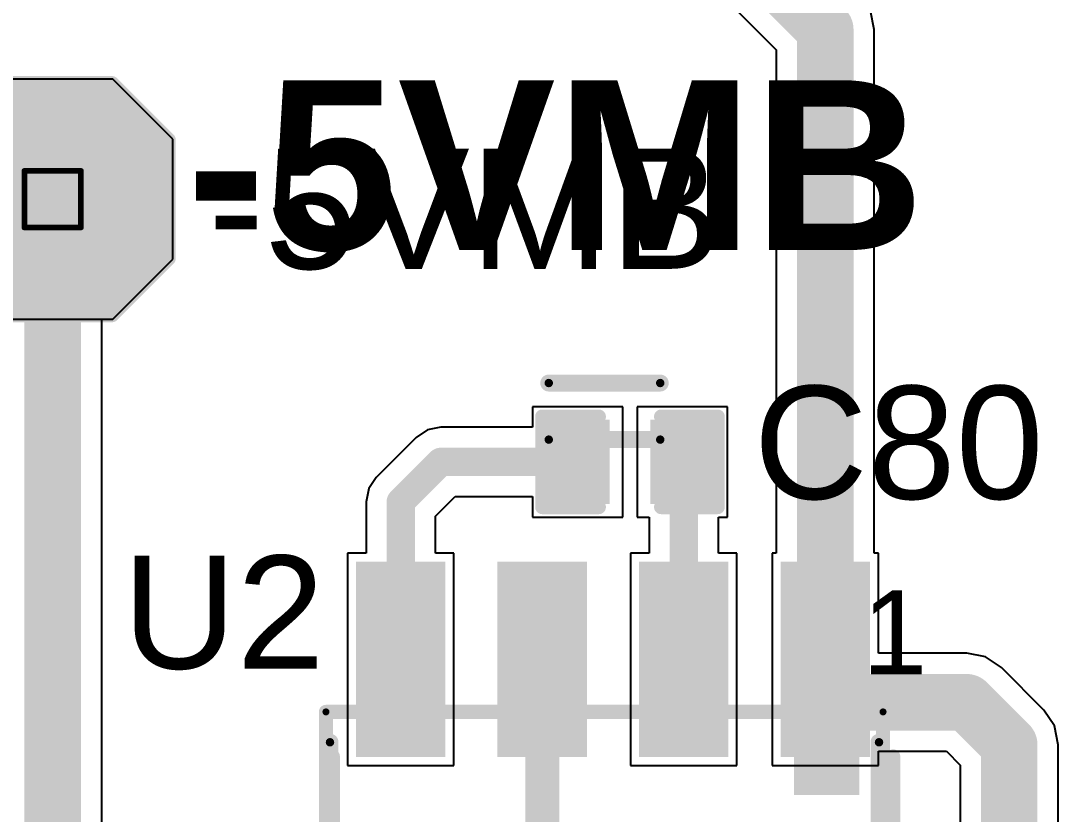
# Model space of a CAD drawing. Header units: inches. Extents: x -0.1 to 17.9, y -0.8 to 4.8.
# Drawn here: x 2.3287 to 2.6953, y 0.8325 to 1.1131 of the extents above; entities that cross this region are included whole.
import ezdxf

# ---------------------------------------------------------------- set-up
doc = ezdxf.new("R2010")
doc.units = ezdxf.units.IN
doc.header["$MEASUREMENT"] = 0
for name, color, linetype in [('Bottom Layer 1', 5, 'Continuous'), ('Bottom Solder', 6, 'Continuous'), ('Drill Drawing', 1, 'Continuous'), ('GND+Signal', 16, 'Continuous'), ('Multi-Layer', 9, 'Continuous'), ('Pad Holes', 156, 'Continuous'), ('PWR+Signal', 76, 'Continuous'), ('Top 3D Body', 56, 'Continuous'), ('Top Layer 1', 1, 'Continuous'), ('Top Overlay', 2, 'Continuous'), ('Top Paste', 8, 'Continuous'), ('Top Solder', 216, 'Continuous')]:
    doc.layers.add(name, color=color, linetype=linetype)
doc.styles.add('Arial', font='', dxfattribs={"height": 0.2})
doc.styles.add('Arial_Bold', font='', dxfattribs={"height": 0.2})
doc.styles.get('Arial').set_extended_font_data('Arial')
doc.styles.get('Arial_Bold').set_extended_font_data('Arial', bold=True)

# ---------------------------------------------------------------- blocks, each defined once
blk = doc.blocks.new('T____P______TH_1_8___H_________0_92___113')
at = {"layer": 'Bottom Layer 1'}
blk.add_hatch(color=5, dxfattribs=at).paths.add_polyline_path([(0.01772, 0.03543), (-0.01772, 0.03543), (-0.03543, 0.01772), (-0.03543, -0.01772), (-0.01772, -0.03543), (0.01772, -0.03543), (0.03543, -0.01772), (0.03543, 0.01772)])
at = {"layer": 'Bottom Solder'}
blk.add_hatch(color=6, dxfattribs=at).paths.add_polyline_path([(0.01972, 0.03943), (-0.01972, 0.03943), (-0.03943, 0.01972), (-0.03943, -0.01972), (-0.01972, -0.03943), (0.01972, -0.03943), (0.03943, -0.01972), (0.03943, 0.01972)])
at = {"layer": 'GND+Signal'}
blk.add_hatch(color=16, dxfattribs=at).paths.add_polyline_path([(0.01772, 0.03543), (-0.01772, 0.03543), (-0.03543, 0.01772), (-0.03543, -0.01772), (-0.01772, -0.03543), (0.01772, -0.03543), (0.03543, -0.01772), (0.03543, 0.01772)])
at = {"layer": 'Multi-Layer'}
blk.add_hatch(color=9, dxfattribs=at).paths.add_polyline_path([(0.01772, 0.03543), (-0.01772, 0.03543), (-0.03543, 0.01772), (-0.03543, -0.01772), (-0.01772, -0.03543), (0.01772, -0.03543), (0.03543, -0.01772), (0.03543, 0.01772)])
at = {"layer": 'Pad Holes'}
h = blk.add_hatch(color=7, dxfattribs=at)
edge = h.paths.add_edge_path()
edge.add_arc((0, 0), 0.01811, 0, 360)
at = {"layer": 'PWR+Signal'}
blk.add_hatch(color=76, dxfattribs=at).paths.add_polyline_path([(0.01772, 0.03543), (-0.01772, 0.03543), (-0.03543, 0.01772), (-0.03543, -0.01772), (-0.01772, -0.03543), (0.01772, -0.03543), (0.03543, -0.01772), (0.03543, 0.01772)])
at = {"layer": 'Top Layer 1'}
blk.add_hatch(color=1, dxfattribs=at).paths.add_polyline_path([(0.01772, 0.03543), (-0.01772, 0.03543), (-0.03543, 0.01772), (-0.03543, -0.01772), (-0.01772, -0.03543), (0.01772, -0.03543), (0.03543, -0.01772), (0.03543, 0.01772)])
at = {"layer": 'Top Solder'}
blk.add_hatch(color=216, dxfattribs=at).paths.add_polyline_path([(0.01972, 0.03943), (-0.01972, 0.03943), (-0.03943, 0.01972), (-0.03943, -0.01972), (-0.01972, -0.03943), (0.01972, -0.03943), (0.03943, -0.01972), (0.03943, 0.01972)])
at = {"layer": 'Top Overlay'}
for points in [[(-0.02, 0.042, 0.005, 0.005, 0), (-0.041, 0.021, 0.005, 0.005, 0)], [(-0.02, 0.042, 0.005, 0.005, 0), (0.02, 0.042, 0.005, 0.005, 0)], [(0.02, 0.042, 0.005, 0.005, 0), (0.041, 0.021, 0.005, 0.005, 0)], [(-0.041, 0.021, 0.005, 0.005, 0), (-0.041, -0.021, 0.005, 0.005, 0)], [(0.041, 0.021, 0.005, 0.005, 0), (0.041, -0.021, 0.005, 0.005, 0)], [(-0.041, -0.021, 0.005, 0.005, 0), (-0.021, -0.041, 0.005, 0.005, 0)], [(0.041, -0.021, 0.005, 0.005, 0), (0.021, -0.041, 0.005, 0.005, 0)], [(-0.02, -0.041, 0.005, 0.005, 0), (0.021, -0.041, 0.005, 0.005, 0)]]:
    blk.add_lwpolyline(points, format="xyseb", dxfattribs=at)
for points in [[(-0.02125, 0.042, 0.0025, 0.0025, 1), (-0.01875, 0.042, 0.0025, 0.0025, 1)], [(-0.02125, 0.042, 0.0025, 0.0025, 1), (-0.01875, 0.042, 0.0025, 0.0025, 1)], [(0.01875, 0.042, 0.0025, 0.0025, 1), (0.02125, 0.042, 0.0025, 0.0025, 1)], [(0.01875, 0.042, 0.0025, 0.0025, 1), (0.02125, 0.042, 0.0025, 0.0025, 1)], [(-0.04225, 0.021, 0.0025, 0.0025, 1), (-0.03975, 0.021, 0.0025, 0.0025, 1)], [(-0.04225, 0.021, 0.0025, 0.0025, 1), (-0.03975, 0.021, 0.0025, 0.0025, 1)], [(0.03975, 0.021, 0.0025, 0.0025, 1), (0.04225, 0.021, 0.0025, 0.0025, 1)], [(0.03975, 0.021, 0.0025, 0.0025, 1), (0.04225, 0.021, 0.0025, 0.0025, 1)], [(-0.04225, -0.021, 0.0025, 0.0025, 1), (-0.03975, -0.021, 0.0025, 0.0025, 1)], [(-0.04225, -0.021, 0.0025, 0.0025, 1), (-0.03975, -0.021, 0.0025, 0.0025, 1)], [(0.03975, -0.021, 0.0025, 0.0025, 1), (0.04225, -0.021, 0.0025, 0.0025, 1)], [(0.03975, -0.021, 0.0025, 0.0025, 1), (0.04225, -0.021, 0.0025, 0.0025, 1)], [(-0.02225, -0.041, 0.0025, 0.0025, 1), (-0.01975, -0.041, 0.0025, 0.0025, 1)], [(-0.02125, -0.041, 0.0025, 0.0025, 1), (-0.01875, -0.041, 0.0025, 0.0025, 1)], [(0.01975, -0.041, 0.0025, 0.0025, 1), (0.02225, -0.041, 0.0025, 0.0025, 1)], [(0.01975, -0.041, 0.0025, 0.0025, 1), (0.02225, -0.041, 0.0025, 0.0025, 1)]]:
    blk.add_lwpolyline(points, format="xyseb", close=True, dxfattribs=at)
blk = doc.blocks.new('SOIC_8_0_154___3_90___W______120')
at = {"layer": 'Top Layer 1'}
for points in [[(-0.13681, 0.06319), (-0.13681, 0.08681), (-0.07579, 0.08681), (-0.07579, 0.06319)], [(0.07579, 0.06319), (0.07579, 0.08681), (0.13681, 0.08681), (0.13681, 0.06319)], [(-0.13681, 0.01319), (-0.13681, 0.03681), (-0.07579, 0.03681), (-0.07579, 0.01319)], [(0.07579, 0.01319), (0.07579, 0.03681), (0.13681, 0.03681), (0.13681, 0.01319)], [(-0.13681, -0.03681), (-0.13681, -0.01319), (-0.07579, -0.01319), (-0.07579, -0.03681)], [(0.07579, -0.03681), (0.07579, -0.01319), (0.13681, -0.01319), (0.13681, -0.03681)], [(-0.13681, -0.08681), (-0.13681, -0.06319), (-0.07579, -0.06319), (-0.07579, -0.08681)], [(0.07579, -0.08681), (0.07579, -0.06319), (0.13681, -0.06319), (0.13681, -0.08681)]]:
    blk.add_hatch(color=1, dxfattribs=at).paths.add_polyline_path(points)
at = {"layer": 'Top Overlay'}
blk.add_hatch(color=2, dxfattribs=at).paths.add_polyline_path([(-0.07238, 0.064), (-0.05838, 0.064), (-0.05838, 0.087), (-0.07238, 0.087)])
at = {"layer": 'Top Paste'}
for points in [[(-0.13681, 0.06319), (-0.13681, 0.08681), (-0.07579, 0.08681), (-0.07579, 0.06319)], [(0.07579, 0.06319), (0.07579, 0.08681), (0.13681, 0.08681), (0.13681, 0.06319)], [(-0.13681, 0.01319), (-0.13681, 0.03681), (-0.07579, 0.03681), (-0.07579, 0.01319)], [(0.07579, 0.01319), (0.07579, 0.03681), (0.13681, 0.03681), (0.13681, 0.01319)], [(-0.13681, -0.03681), (-0.13681, -0.01319), (-0.07579, -0.01319), (-0.07579, -0.03681)], [(0.07579, -0.03681), (0.07579, -0.01319), (0.13681, -0.01319), (0.13681, -0.03681)], [(-0.13681, -0.08681), (-0.13681, -0.06319), (-0.07579, -0.06319), (-0.07579, -0.08681)], [(0.07579, -0.08681), (0.07579, -0.06319), (0.13681, -0.06319), (0.13681, -0.08681)]]:
    blk.add_hatch(color=8, dxfattribs=at).paths.add_polyline_path(points)
at = {"layer": 'Top Solder'}
for points in [[(-0.14081, 0.05919), (-0.14081, 0.09081), (-0.07179, 0.09081), (-0.07179, 0.05919)], [(0.07179, 0.05919), (0.07179, 0.09081), (0.14081, 0.09081), (0.14081, 0.05919)], [(-0.14081, 0.00919), (-0.14081, 0.04081), (-0.07179, 0.04081), (-0.07179, 0.00919)], [(0.07179, 0.00919), (0.07179, 0.04081), (0.14081, 0.04081), (0.14081, 0.00919)], [(-0.14081, -0.04081), (-0.14081, -0.00919), (-0.07179, -0.00919), (-0.07179, -0.04081)], [(0.07179, -0.04081), (0.07179, -0.00919), (0.14081, -0.00919), (0.14081, -0.04081)], [(-0.14081, -0.09081), (-0.14081, -0.05919), (-0.07179, -0.05919), (-0.07179, -0.09081)], [(0.07179, -0.09081), (0.07179, -0.05919), (0.14081, -0.05919), (0.14081, -0.09081)]]:
    blk.add_hatch(color=216, dxfattribs=at).paths.add_polyline_path(points)
at = {"layer": 'Top Overlay'}
for points in [[(0.071, 0.099, 0.005, 0.005, 0), (-0.072, 0.099, 0.005, 0.005, 0)], [(-0.14437, 0.076, 0.005, 0.005, 0), (-0.14937, 0.081, 0.005, 0.005, 0)], [(-0.14937, 0.071, 0.005, 0.005, 0), (-0.14937, 0.081, 0.005, 0.005, 0)], [(-0.14937, 0.071, 0.005, 0.005, 0), (-0.14437, 0.076, 0.005, 0.005, 0)], [(0.071, -0.099, 0.005, 0.005, 0), (-0.072, -0.099, 0.005, 0.005, 0)]]:
    blk.add_lwpolyline(points, format="xyseb", dxfattribs=at)
for points in [[(-0.07325, 0.099, 0.0025, 0.0025, 1), (-0.07075, 0.099, 0.0025, 0.0025, 1)], [(0.06975, 0.099, 0.0025, 0.0025, 1), (0.07225, 0.099, 0.0025, 0.0025, 1)], [(-0.15062, 0.081, 0.0025, 0.0025, 1), (-0.14812, 0.081, 0.0025, 0.0025, 1)], [(-0.15062, 0.081, 0.0025, 0.0025, 1), (-0.14812, 0.081, 0.0025, 0.0025, 1)], [(-0.14562, 0.076, 0.0025, 0.0025, 1), (-0.14312, 0.076, 0.0025, 0.0025, 1)], [(-0.14562, 0.076, 0.0025, 0.0025, 1), (-0.14312, 0.076, 0.0025, 0.0025, 1)], [(-0.15062, 0.071, 0.0025, 0.0025, 1), (-0.14812, 0.071, 0.0025, 0.0025, 1)], [(-0.15062, 0.071, 0.0025, 0.0025, 1), (-0.14812, 0.071, 0.0025, 0.0025, 1)], [(-0.07325, -0.099, 0.0025, 0.0025, 1), (-0.07075, -0.099, 0.0025, 0.0025, 1)], [(0.06975, -0.099, 0.0025, 0.0025, 1), (0.07225, -0.099, 0.0025, 0.0025, 1)]]:
    blk.add_lwpolyline(points, format="xyseb", close=True, dxfattribs=at)
blk = doc.blocks.new('C___0402_213')
at = {"layer": 'Top Layer 1'}
for points in [[(-0.0275, -0.0125), (-0.0275, 0.0125), (-0.0095, 0.0125), (-0.0095, -0.0125)], [(0.0095, -0.0125), (0.0095, 0.0125), (0.0275, 0.0125), (0.0275, -0.0125)]]:
    blk.add_hatch(color=1, dxfattribs=at).paths.add_polyline_path(points)
at = {"layer": 'Top Paste'}
for points in [[(-0.0275, -0.0125), (-0.0275, 0.0125), (-0.0095, 0.0125), (-0.0095, -0.0125)], [(0.0095, -0.0125), (0.0095, 0.0125), (0.0275, 0.0125), (0.0275, -0.0125)]]:
    blk.add_hatch(color=8, dxfattribs=at).paths.add_polyline_path(points)
at = {"layer": 'Top Solder'}
for points in [[(-0.02986, -0.01486), (-0.02986, 0.01486), (-0.00714, 0.01486), (-0.00714, -0.01486)], [(0.00714, -0.01486), (0.00714, 0.01486), (0.02986, 0.01486), (0.02986, -0.01486)]]:
    blk.add_hatch(color=216, dxfattribs=at).paths.add_polyline_path(points)
at = {"layer": 'Top Overlay'}
for points in [[(-0.031, 0.016, 0.005, 0.005, 0), (-0.011, 0.016, 0.005, 0.005, 0)], [(-0.031, -0.016, 0.005, 0.005, 0), (-0.031, 0.016, 0.005, 0.005, 0)], [(0.011, 0.016, 0.005, 0.005, 0), (0.031, 0.016, 0.005, 0.005, 0)], [(0.031, -0.016, 0.005, 0.005, 0), (0.031, 0.016, 0.005, 0.005, 0)], [(-0.031, -0.016, 0.005, 0.005, 0), (-0.011, -0.016, 0.005, 0.005, 0)], [(0.011, -0.016, 0.005, 0.005, 0), (0.031, -0.016, 0.005, 0.005, 0)]]:
    blk.add_lwpolyline(points, format="xyseb", dxfattribs=at)
for points in [[(-0.03225, 0.016, 0.0025, 0.0025, 1), (-0.02975, 0.016, 0.0025, 0.0025, 1)], [(-0.03225, 0.016, 0.0025, 0.0025, 1), (-0.02975, 0.016, 0.0025, 0.0025, 1)], [(-0.01225, 0.016, 0.0025, 0.0025, 1), (-0.00975, 0.016, 0.0025, 0.0025, 1)], [(0.00975, 0.016, 0.0025, 0.0025, 1), (0.01225, 0.016, 0.0025, 0.0025, 1)], [(0.02975, 0.016, 0.0025, 0.0025, 1), (0.03225, 0.016, 0.0025, 0.0025, 1)], [(0.02975, 0.016, 0.0025, 0.0025, 1), (0.03225, 0.016, 0.0025, 0.0025, 1)], [(-0.03225, -0.016, 0.0025, 0.0025, 1), (-0.02975, -0.016, 0.0025, 0.0025, 1)], [(-0.03225, -0.016, 0.0025, 0.0025, 1), (-0.02975, -0.016, 0.0025, 0.0025, 1)], [(-0.01225, -0.016, 0.0025, 0.0025, 1), (-0.00975, -0.016, 0.0025, 0.0025, 1)], [(0.00975, -0.016, 0.0025, 0.0025, 1), (0.01225, -0.016, 0.0025, 0.0025, 1)], [(0.02975, -0.016, 0.0025, 0.0025, 1), (0.03225, -0.016, 0.0025, 0.0025, 1)], [(0.02975, -0.016, 0.0025, 0.0025, 1), (0.03225, -0.016, 0.0025, 0.0025, 1)]]:
    blk.add_lwpolyline(points, format="xyseb", close=True, dxfattribs=at)

msp = doc.modelspace()

# ---------------------------------------------------------------- hatches: boundary and pattern name
at = {"layer": 'Pad Holes'}
h = msp.add_hatch(color=7, dxfattribs=at)
edge = h.paths.add_edge_path()
edge.add_arc((2.51531, 0.985), 0.0015, 0, 360)
h = msp.add_hatch(color=7, dxfattribs=at)
edge = h.paths.add_edge_path()
edge.add_arc((2.55469, 0.985), 0.0015, 0, 360)
h = msp.add_hatch(color=7, dxfattribs=at)
edge = h.paths.add_edge_path()
edge.add_arc((2.51531, 0.965), 0.0015, 0, 360)
h = msp.add_hatch(color=7, dxfattribs=at)
edge = h.paths.add_edge_path()
edge.add_arc((2.55469, 0.965), 0.0015, 0, 360)
h = msp.add_hatch(color=7, dxfattribs=at)
edge = h.paths.add_edge_path()
edge.add_arc((2.43657, 0.86874), 0.00125, 0, 360)
h = msp.add_hatch(color=7, dxfattribs=at)
edge = h.paths.add_edge_path()
edge.add_arc((2.43657, 0.86874), 0.00125, 0, 360)
h = msp.add_hatch(color=7, dxfattribs=at)
edge = h.paths.add_edge_path()
edge.add_arc((2.63343, 0.86874), 0.00125, 0, 360)
h = msp.add_hatch(color=7, dxfattribs=at)
edge = h.paths.add_edge_path()
edge.add_arc((2.63343, 0.86874), 0.00125, 0, 360)
h = msp.add_hatch(color=7, dxfattribs=at)
edge = h.paths.add_edge_path()
edge.add_arc((2.438, 0.858), 0.0015, 0, 360)
h = msp.add_hatch(color=7, dxfattribs=at)
edge = h.paths.add_edge_path()
edge.add_arc((2.632, 0.858), 0.0015, 0, 360)
at = {"layer": 'Top 3D Body'}
h = msp.add_hatch(color=56, dxfattribs=at)
edge = h.paths.add_edge_path()
edge.add_arc((2.51531, 0.985), 0.0015, 0, 360)
h = msp.add_hatch(color=56, dxfattribs=at)
edge = h.paths.add_edge_path()
edge.add_arc((2.55469, 0.985), 0.0015, 0, 360)
h = msp.add_hatch(color=56, dxfattribs=at)
edge = h.paths.add_edge_path()
edge.add_arc((2.51531, 0.965), 0.0015, 0, 360)
h = msp.add_hatch(color=56, dxfattribs=at)
edge = h.paths.add_edge_path()
edge.add_arc((2.55469, 0.965), 0.0015, 0, 360)
h = msp.add_hatch(color=56, dxfattribs=at)
edge = h.paths.add_edge_path()
edge.add_arc((2.43657, 0.86874), 0.00125, 0, 360)
h = msp.add_hatch(color=56, dxfattribs=at)
edge = h.paths.add_edge_path()
edge.add_arc((2.43657, 0.86874), 0.00125, 0, 360)
h = msp.add_hatch(color=56, dxfattribs=at)
edge = h.paths.add_edge_path()
edge.add_arc((2.63343, 0.86874), 0.00125, 0, 360)
h = msp.add_hatch(color=56, dxfattribs=at)
edge = h.paths.add_edge_path()
edge.add_arc((2.63343, 0.86874), 0.00125, 0, 360)
h = msp.add_hatch(color=56, dxfattribs=at)
edge = h.paths.add_edge_path()
edge.add_arc((2.438, 0.858), 0.0015, 0, 360)
h = msp.add_hatch(color=56, dxfattribs=at)
edge = h.paths.add_edge_path()
edge.add_arc((2.632, 0.858), 0.0015, 0, 360)

# ---------------------------------------------------------------- linework, layer by layer
at = {"layer": 'Bottom Layer 1'}
for p, q in [((2.36122, 1.09243), (2.31878, 1.09243)), ((2.38243, 1.07122), (2.36122, 1.09243)), ((2.38243, 1.02878), (2.38243, 1.07122)), ((2.36122, 1.00757), (2.38243, 1.02878)), ((2.31878, 1.00757), (2.36122, 1.00757))]:
    msp.add_line(p, q, dxfattribs=at)
at = {"layer": 'Drill Drawing'}
for points in [[(2.33, 1.06, 0.002, 0.002, 0), (2.35, 1.06, 0.002, 0.002, 0)], [(2.33, 1.04, 0.002, 0.002, 0), (2.33, 1.06, 0.002, 0.002, 0)], [(2.35, 1.04, 0.002, 0.002, 0), (2.35, 1.06, 0.002, 0.002, 0)], [(2.33, 1.04, 0.002, 0.002, 0), (2.35, 1.04, 0.002, 0.002, 0)]]:
    msp.add_lwpolyline(points, format="xyseb", dxfattribs=at)
for points in [[(2.3295, 1.06, 0.001, 0.001, 1), (2.3305, 1.06, 0.001, 0.001, 1)], [(2.3295, 1.06, 0.001, 0.001, 1), (2.3305, 1.06, 0.001, 0.001, 1)], [(2.3495, 1.06, 0.001, 0.001, 1), (2.3505, 1.06, 0.001, 0.001, 1)], [(2.3495, 1.06, 0.001, 0.001, 1), (2.3505, 1.06, 0.001, 0.001, 1)], [(2.3295, 1.04, 0.001, 0.001, 1), (2.3305, 1.04, 0.001, 0.001, 1)], [(2.3295, 1.04, 0.001, 0.001, 1), (2.3305, 1.04, 0.001, 0.001, 1)], [(2.3495, 1.04, 0.001, 0.001, 1), (2.3505, 1.04, 0.001, 0.001, 1)], [(2.3495, 1.04, 0.001, 0.001, 1), (2.3505, 1.04, 0.001, 0.001, 1)]]:
    msp.add_lwpolyline(points, format="xyseb", close=True, dxfattribs=at)
at = {"layer": 'GND+Signal'}
for p, q in [((2.36122, 1.09243), (2.31878, 1.09243)), ((2.38243, 1.07122), (2.36122, 1.09243)), ((2.38243, 1.02878), (2.38243, 1.07122)), ((2.36122, 1.00757), (2.38243, 1.02878)), ((2.31878, 1.00757), (2.36122, 1.00757))]:
    msp.add_line(p, q, dxfattribs=at)
at = {"layer": 'PWR+Signal'}
for p, q in [((2.36122, 1.09243), (2.31878, 1.09243)), ((2.38243, 1.07122), (2.36122, 1.09243)), ((2.38243, 1.02878), (2.38243, 1.07122)), ((2.36122, 1.00757), (2.38243, 1.02878)), ((2.31878, 1.00757), (2.36122, 1.00757))]:
    msp.add_line(p, q, dxfattribs=at)
at = {"layer": 'Top 3D Body'}
for points in [[(2.51531, 0.985, 0.006, 0.006, 0), (2.55469, 0.985, 0.006, 0.006, 0)], [(2.51531, 0.965, 0.006, 0.006, 0), (2.55469, 0.965, 0.006, 0.006, 0)], [(2.43657, 0.86874, 0.005, 0.005, 0), (2.63343, 0.86874, 0.005, 0.005, 0)], [(2.43657, 0.71126, 0.005, 0.005, 0), (2.43657, 0.86874, 0.005, 0.005, 0)], [(2.63343, 0.71126, 0.005, 0.005, 0), (2.63343, 0.86874, 0.005, 0.005, 0)], [(2.438, 0.722, 0.006, 0.006, 0), (2.438, 0.858, 0.006, 0.006, 0)], [(2.632, 0.802, 0.006, 0.006, 0), (2.632, 0.858, 0.006, 0.006, 0)]]:
    msp.add_lwpolyline(points, format="xyseb", dxfattribs=at)
for points in [[(2.51381, 0.985, 0.003, 0.003, 1), (2.51681, 0.985, 0.003, 0.003, 1)], [(2.55319, 0.985, 0.003, 0.003, 1), (2.55619, 0.985, 0.003, 0.003, 1)], [(2.51381, 0.965, 0.003, 0.003, 1), (2.51681, 0.965, 0.003, 0.003, 1)], [(2.55319, 0.965, 0.003, 0.003, 1), (2.55619, 0.965, 0.003, 0.003, 1)], [(2.43532, 0.86874, 0.0025, 0.0025, 1), (2.43782, 0.86874, 0.0025, 0.0025, 1)], [(2.43532, 0.86874, 0.0025, 0.0025, 1), (2.43782, 0.86874, 0.0025, 0.0025, 1)], [(2.63218, 0.86874, 0.0025, 0.0025, 1), (2.63468, 0.86874, 0.0025, 0.0025, 1)], [(2.63218, 0.86874, 0.0025, 0.0025, 1), (2.63468, 0.86874, 0.0025, 0.0025, 1)], [(2.4365, 0.858, 0.003, 0.003, 1), (2.4395, 0.858, 0.003, 0.003, 1)], [(2.6305, 0.858, 0.003, 0.003, 1), (2.6335, 0.858, 0.003, 0.003, 1)]]:
    msp.add_lwpolyline(points, format="xyseb", close=True, dxfattribs=at)
at = {"layer": 'Top Layer 1'}
for p, q in [((2.55582, 1.14267), (2.59567, 1.10282)), ((2.63033, 1.11), (2.62901, 1.11663)), ((2.63033, 0.92481), (2.63033, 1.11)), ((2.63033, 1.11), (2.63033, 1.11)), ((2.59567, 1.10282), (2.59567, 0.92481)), ((2.36122, 1.09243), (2.31878, 1.09243)), ((2.38243, 1.07122), (2.36122, 1.09243)), ((2.38243, 1.02878), (2.38243, 1.07122)), ((2.36122, 1.00757), (2.38243, 1.02878)), ((2.35733, 0.74018), (2.35733, 1.00757)), ((2.35733, 1.00757), (2.36122, 1.00757)), ((2.5415, 0.97664), (2.5095, 0.97664)), ((2.5095, 0.97664), (2.5095, 0.96938)), ((2.5415, 0.93764), (2.5415, 0.97664)), ((2.5785, 0.97664), (2.5465, 0.97664)), ((2.5465, 0.97664), (2.5465, 0.93764)), ((2.5785, 0.93764), (2.5785, 0.97664)), ((2.47246, 0.96844), (2.46849, 0.96579)), ((2.47714, 0.96938), (2.47246, 0.96844)), ((2.5095, 0.96938), (2.47714, 0.96938)), ((2.46849, 0.96579), (2.45435, 0.95165)), ((2.45435, 0.95165), (2.4517, 0.94768)), ((2.4517, 0.94768), (2.45077, 0.943)), ((2.45077, 0.943), (2.45077, 0.92481)), ((2.47524, 0.93793), (2.48221, 0.9449)), ((2.48221, 0.9449), (2.5095, 0.9449)), ((2.5095, 0.9449), (2.5095, 0.93764)), ((2.47524, 0.92481), (2.47524, 0.93793)), ((2.5095, 0.93764), (2.5415, 0.93764)), ((2.5465, 0.93764), (2.55077, 0.93764)), ((2.55077, 0.93764), (2.55077, 0.92481)), ((2.57524, 0.92481), (2.57524, 0.93764)), ((2.57524, 0.93764), (2.5785, 0.93764)), ((2.45077, 0.92481), (2.44419, 0.92481)), ((2.44419, 0.92481), (2.44419, 0.84979)), ((2.48181, 0.92481), (2.47524, 0.92481)), ((2.48181, 0.84979), (2.48181, 0.92481)), ((2.55077, 0.92481), (2.54419, 0.92481)), ((2.54419, 0.92481), (2.54419, 0.84979)), ((2.58181, 0.92481), (2.57524, 0.92481)), ((2.58181, 0.84979), (2.58181, 0.92481)), ((2.59567, 0.92481), (2.59419, 0.92481)), ((2.59419, 0.92481), (2.59419, 0.84979)), ((2.63181, 0.92481), (2.63033, 0.92481)), ((2.63181, 0.88947), (2.63181, 0.92481)), ((2.663, 0.88947), (2.63181, 0.88947)), ((2.66963, 0.88815), (2.663, 0.88947)), ((2.67526, 0.8844), (2.66963, 0.88815)), ((2.69026, 0.8694), (2.67526, 0.8844)), ((2.69401, 0.86377), (2.69026, 0.8694)), ((2.69533, 0.85714), (2.69401, 0.86377)), ((2.63181, 0.84979), (2.63181, 0.85481)), ((2.63181, 0.85481), (2.65582, 0.85481)), ((2.65582, 0.85481), (2.66067, 0.84996)), ((2.69533, 0.77801), (2.69533, 0.85714)), ((2.44419, 0.84979), (2.48181, 0.84979)), ((2.54419, 0.84979), (2.58181, 0.84979)), ((2.59419, 0.84979), (2.63181, 0.84979)), ((2.66067, 0.84996), (2.66067, 0.77934))]:
    msp.add_line(p, q, dxfattribs=at)
for points in [[(2.563, 1.16, 0.02, 0.02, 0), (2.613, 1.11, 0.02, 0.02, 0)], [(2.613, 0.8873, 0.02, 0.02, 0), (2.613, 1.11, 0.02, 0.02, 0)], [(2.34, 0.733, 0.02, 0.02, 0), (2.34, 1.05, 0.02, 0.02, 0)], [(2.463, 0.943, 0.01, 0.01, 0), (2.47714, 0.95714, 0.01, 0.01, 0)], [(2.47714, 0.95714, 0.01, 0.01, 0), (2.5255, 0.95714, 0.01, 0.01, 0)], [(2.563, 0.8873, 0.01, 0.01, 0), (2.563, 0.95714, 0.01, 0.01, 0)], [(2.463, 0.8873, 0.01, 0.01, 0), (2.463, 0.943, 0.01, 0.01, 0)], [(2.563, 0.86958, 0.01, 0.01, 0), (2.563, 0.8873, 0.01, 0.01, 0)], [(2.613, 0.86958, 0.01, 0.01, 0), (2.613, 0.8873, 0.01, 0.01, 0)], [(2.61556, 0.87214, 0.02, 0.02, 0), (2.663, 0.87214, 0.02, 0.02, 0)], [(2.663, 0.87214, 0.02, 0.02, 0), (2.678, 0.85714, 0.02, 0.02, 0)], [(2.613, 0.86958, 0.01, 0.01, 0), (2.61556, 0.87214, 0.01, 0.01, 0)], [(2.513, 0.79214, 0.012, 0.012, 0), (2.513, 0.86958, 0.012, 0.012, 0)], [(2.678, 0.76201, 0.02, 0.02, 0), (2.678, 0.85714, 0.02, 0.02, 0)]]:
    msp.add_lwpolyline(points, format="xyseb", dxfattribs=at)
for points in [[(2.608, 1.11, 0.01, 0.01, 1), (2.618, 1.11, 0.01, 0.01, 1)], [(2.608, 1.11, 0.01, 0.01, 1), (2.618, 1.11, 0.01, 0.01, 1)], [(2.335, 1.05, 0.01, 0.01, 1), (2.345, 1.05, 0.01, 0.01, 1)], [(2.47464, 0.95714, 0.005, 0.005, 1), (2.47964, 0.95714, 0.005, 0.005, 1)], [(2.47464, 0.95714, 0.005, 0.005, 1), (2.47964, 0.95714, 0.005, 0.005, 1)], [(2.523, 0.95714, 0.005, 0.005, 1), (2.528, 0.95714, 0.005, 0.005, 1)], [(2.5605, 0.95714, 0.005, 0.005, 1), (2.5655, 0.95714, 0.005, 0.005, 1)], [(2.4605, 0.943, 0.005, 0.005, 1), (2.4655, 0.943, 0.005, 0.005, 1)], [(2.4605, 0.943, 0.005, 0.005, 1), (2.4655, 0.943, 0.005, 0.005, 1)], [(2.608, 0.8873, 0.01, 0.01, 1), (2.618, 0.8873, 0.01, 0.01, 1)], [(2.4605, 0.8873, 0.005, 0.005, 1), (2.4655, 0.8873, 0.005, 0.005, 1)], [(2.5605, 0.8873, 0.005, 0.005, 1), (2.5655, 0.8873, 0.005, 0.005, 1)], [(2.5605, 0.8873, 0.005, 0.005, 1), (2.5655, 0.8873, 0.005, 0.005, 1)], [(2.6105, 0.8873, 0.005, 0.005, 1), (2.6155, 0.8873, 0.005, 0.005, 1)], [(2.61056, 0.87214, 0.01, 0.01, 1), (2.62056, 0.87214, 0.01, 0.01, 1)], [(2.658, 0.87214, 0.01, 0.01, 1), (2.668, 0.87214, 0.01, 0.01, 1)], [(2.658, 0.87214, 0.01, 0.01, 1), (2.668, 0.87214, 0.01, 0.01, 1)], [(2.61306, 0.87214, 0.005, 0.005, 1), (2.61806, 0.87214, 0.005, 0.005, 1)], [(2.51, 0.86958, 0.006, 0.006, 1), (2.516, 0.86958, 0.006, 0.006, 1)], [(2.5605, 0.86958, 0.005, 0.005, 1), (2.5655, 0.86958, 0.005, 0.005, 1)], [(2.6105, 0.86958, 0.005, 0.005, 1), (2.6155, 0.86958, 0.005, 0.005, 1)], [(2.6105, 0.86958, 0.005, 0.005, 1), (2.6155, 0.86958, 0.005, 0.005, 1)], [(2.673, 0.85714, 0.01, 0.01, 1), (2.683, 0.85714, 0.01, 0.01, 1)], [(2.673, 0.85714, 0.01, 0.01, 1), (2.683, 0.85714, 0.01, 0.01, 1)]]:
    msp.add_lwpolyline(points, format="xyseb", close=True, dxfattribs=at)

# ---------------------------------------------------------------- block references
for name, p, rotation in [('T____P______TH_1_8___H_________0_92___113', (2.34, 1.05), 90), ('SOIC_8_0_154___3_90___W______120', (2.538, 0.781), 270)]:
    msp.add_blockref(name, p, dxfattribs=dict(rotation=rotation))
msp.add_blockref('C___0402_213', (2.544, 0.95714))

# ---------------------------------------------------------------- texts
at = {"layer": 'Top 3D Body', "style": 'Arial'}
msp.add_text('-5VMB', height=0.0425, dxfattribs=at).set_placement((2.395, 1.02536))
msp.add_text('1', height=0.02975, rotation=360, dxfattribs=at).set_placement((2.626, 0.882))
at = {"layer": 'Top Overlay'}
for s, height, style, p in [('-5VMB', 0.06, 'Arial_Bold', (2.38733, 1.03203)), ('C80', 0.04, 'Arial', (2.58768, 0.94401)), ('U2', 0.04, 'Arial', (2.36468, 0.88401))]:
    msp.add_text(s, height=height, dxfattribs=dict(at, style=style)).set_placement(p)

doc.saveas('drawing.dxf')
